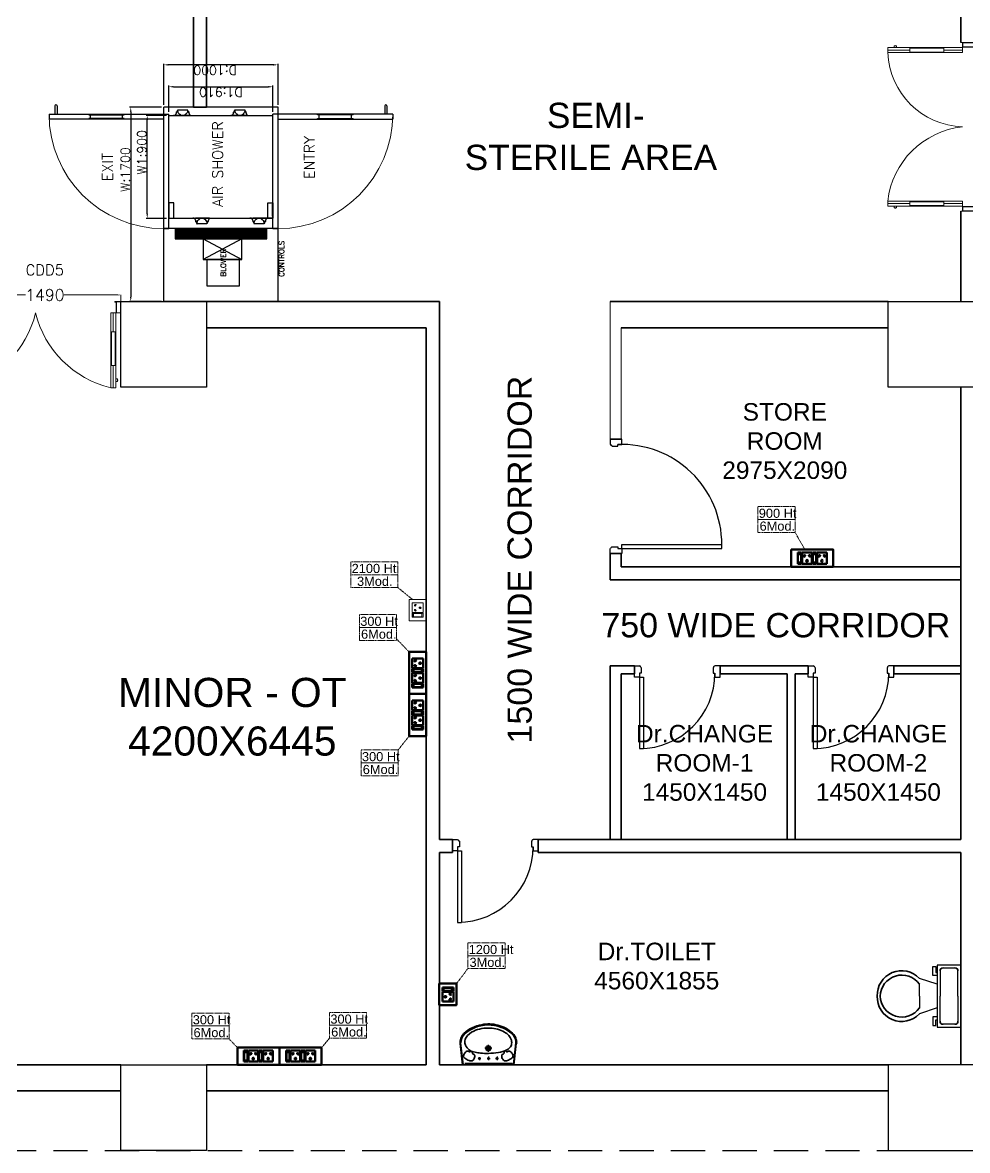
# Model space of a CAD drawing. Extents: x 3505867 to 3988380, y -625948 to -590408.
# Drawn here: x 3617498 to 3625760, y -613703 to -603838 of the extents above; entities that cross this region are included whole.
import ezdxf
from ezdxf.enums import TextEntityAlignment as Align

# ---------------------------------------------------------------- set-up
doc = ezdxf.new("R2010")
doc.units = 0
doc.header["$LTSCALE"] = 6
doc.header["$MEASUREMENT"] = 0
for name, pattern in [('1', [0]), ('DASHED2', [0.375, 0.25, -0.125]), ('HIDDEN', [0.375, 0.25, -0.125])]:
    doc.linetypes.add(name, pattern=pattern)
doc.layers.get('0').update_dxf_attribs({"linetype": 'CONTINUOUS'})
doc.layers.get('Defpoints').update_dxf_attribs({"linetype": 'CONTINUOUS'})
for name, color, linetype, lineweight in [('1200 Door', 144, 'CONTINUOUS', 5), ('Double Leaf Door', 4, 'CONTINUOUS', 18), ('ELE-1 NO 6-16A RAW POWER SOCKET', 1, 'CONTINUOUS', 0), ('ELE. 2N0S OF 6-16 UPS SOCKETS', 191, 'CONTINUOUS', 15), ('WALL', 10, 'CONTINUOUS', 35)]:
    doc.layers.add(name, color=color, linetype=linetype, lineweight=lineweight)
for name, color, linetype in [('AIR SHOWER', 7, 'CONTINUOUS'), ('Chajja', 7, 'CONTINUOUS'), ('COL', 5, 'CONTINUOUS'), ('DIM', 7, 'CONTINUOUS'), ('DOOR', 44, 'CONTINUOUS'), ('TEXT', 5, 'CONTINUOUS')]:
    doc.layers.add(name, color=color, linetype=linetype)
doc.layers.add('CFT_LOOPING', color=7, linetype='1', lineweight=0, true_color=0xd6d600)
doc.layers.add('ELE-6A AC SOCKET', color=7, linetype='CONTINUOUS', true_color=0x00ceb6)
doc.styles.add('ARIAL', font='')
doc.styles.add('ROMANS', font='romans.shx')
doc.styles.get("Standard").update_dxf_attribs({"font": 'SIMPLEX'})
doc.styles.get('ARIAL').set_extended_font_data('Arial')
doc.dimstyles.new('AEPL1', dxfattribs={"dimtxt": 100, "dimasz": 25, "dimexe": 1.25, "dimexo": 50, "dimtad": 0, "dimdec": 0, "dimtxsty": 'ROMANS', "dimcen": 2.5, "dimclrd": 250, "dimclre": 250, "dimadec": 0, "dimazin": 0, "dimtfac": 1, "dimtdec": 0, "dimtmove": 0, "dimatfit": 3, "dimfxl": 1, "dimlwd": 0, "dimlwe": 0, "dimarcsym": 0})
doc.dimstyles.new('BIGDFD', dxfattribs={"dimtxt": 8, "dimasz": 4, "dimexe": 1, "dimexo": 2, "dimtad": 1, "dimlfac": 10, "dimtxsty": 'Standard', "dimcen": 2.5, "dimclrd": 5, "dimclre": 3, "dimclrt": 1, "dimadec": 0, "dimazin": 0, "dimtfac": 1, "dimtmove": 0, "dimatfit": 3, "dimfxl": 1, "dimarcsym": 0})
doc.dimstyles.new('BIGDFD$0', dxfattribs={"dimtxt": 8, "dimasz": 4, "dimexe": 1, "dimexo": 2, "dimtad": 1, "dimlfac": 10, "dimtxsty": 'Standard', "dimcen": 2.5, "dimclrd": 5, "dimclre": 3, "dimclrt": 1, "dimadec": 0, "dimazin": 0, "dimtfac": 1, "dimtmove": 0, "dimatfit": 3, "dimfxl": 1, "dimarcsym": 0})

# ---------------------------------------------------------------- blocks, each defined once
blk = doc.blocks.new('750')
at = {"layer": 'DOOR'}
for p, q in [((-50, 705), (-47.5, 705)), ((-35, 690), (-35, 692.5)), ((-50, 45), (-47.5, 45)), ((-35, 60), (-35, 57.5)), ((50, 45), (50, 80)), ((50, 80), (675, 80)), ((50, 45), (675, 45)), ((675, 45), (675, 80))]:
    blk.add_line(p, q, dxfattribs=at)
for points in [[(15, 690), (15, 705), (50, 705), (50, 750), (-50, 750), (-50, 705)], [(-35, 690), (15, 690)], [(15, 60), (15, 45), (50, 45), (50, 0), (-50, 0), (-50, 45)], [(-35, 60), (15, 60)]]:
    blk.add_lwpolyline(points, dxfattribs=at)
for centre, start, end in [((-35, 705), 180, 270), ((-35, 45), 90, 180)]:
    blk.add_arc(centre, 12.5, start, end, dxfattribs=at)
at = {"layer": 'DOOR', "color": 145}
blk.add_arc((15, 45), 660, 0, 90, dxfattribs=at)
blk = doc.blocks.new('*D129')
at = {"layer": 'Defpoints', "color": 0, "linetype": 'ByBlock'}
for p in [(-23015, 7717.3), (-24505, 7545.2), (-23015, 7545.2)]:
    blk.add_point(p, dxfattribs=at)
at = {"layer": 'DIM', "color": 250, "linetype": 'ByBlock', "lineweight": 0}
for p, q in [((-24505, 7595.2), (-24505, 7718.6)), ((-24480, 7717.3), (-23848.4, 7717.3)), ((-23040, 7717.3), (-23509, 7717.3)), ((-23015, 7595.2), (-23015, 7718.6))]:
    blk.add_line(p, q, dxfattribs=at)
at = {"layer": 'DIM', "color": 250, "linetype": 'ByBlock'}
for points in [[(-24480, 7721.5), (-24480, 7713.2), (-24505, 7717.3)], [(-23040, 7713.2), (-23040, 7721.5), (-23015, 7717.3)]]:
    blk.add_solid(points, dxfattribs=at)
at = {"layer": 'DIM', "color": 0, "linetype": 'ByBlock', "insert": (-23678.7, 7717.3), "char_height": 100, "attachment_point": 5, "style": 'ROMANS'}
blk.add_mtext('1490', dxfattribs=at)
blk = doc.blocks.new('1500x2100x100 DD')
at = {"layer": 'Double Leaf Door'}
for points in [[(49.2, 263.9), (54.1, 263.9), (54.1, 560.4), (49.2, 560.4)], [(92.8, 560.4), (87.8, 560.4), (87.8, 263.9), (92.8, 263.9)], [(1407.2, 560.4), (1412.2, 560.4), (1412.2, 263.9), (1407.2, 263.9)], [(1450.8, 263.9), (1445.9, 263.9), (1445.9, 560.4), (1450.8, 560.4)]]:
    blk.add_hatch(color=6, dxfattribs=at).paths.add_polyline_path(points)
at = {"layer": 'Double Leaf Door', "color": 8}
for p, q in [((34.8, 696.7), (34.8, 678.8)), ((49.2, 698.7), (36.7, 698.7)), ((49.2, 100), (49.2, 754.2)), ((49.2, 754.2), (92.8, 754.2)), ((49.2, 698.7), (49.2, 676.8)), ((71, 560.4), (71, 754.2)), ((92.8, 754.2), (92.8, 100)), ((1450.8, 754.2), (1407.2, 754.2)), ((1407.2, 754.2), (1407.2, 100)), ((1429, 560.4), (1429, 754.2)), ((1450.8, 100), (1450.8, 754.2)), ((1450.8, 698.7), (1463.3, 698.7)), ((1450.8, 698.7), (1450.8, 676.8)), ((1465.2, 696.7), (1465.2, 678.8)), ((36.7, 676.8), (49.2, 676.8)), ((1463.3, 676.8), (1450.8, 676.8)), ((71, 100), (71, 263.9)), ((1429, 100), (1429, 263.9)), ((5, 100), (5, 0)), ((45.2, 100), (5, 100)), ((45.2, 5), (45.2, 100)), ((92.8, 100), (49.2, 100)), ((1407.2, 100), (1450.8, 100)), ((1454.8, 5), (1454.8, 100)), ((1454.8, 100), (1495, 100)), ((1495, 100), (1495, 0)), ((5, 0), (45.2, 0)), ((7, 98), (7, 2)), ((43.2, 98), (7, 98)), ((7, 2), (45.2, 2)), ((43.2, 3), (43.2, 98)), ((55.1, 3), (43.2, 3)), ((57.1, 5), (45.2, 5)), ((45.2, 2), (55.1, 2)), ((45.2, 0), (57.1, 0)), ((55.1, 2), (55.1, 3)), ((57.1, 0), (57.1, 5)), ((1442.9, 0), (1442.9, 5)), ((1442.9, 5), (1454.8, 5)), ((1454.8, 0), (1442.9, 0)), ((1444.9, 2), (1444.9, 3)), ((1444.9, 3), (1456.8, 3)), ((1454.8, 2), (1444.9, 2)), ((1493, 2), (1454.8, 2)), ((1495, 0), (1454.8, 0)), ((1456.8, 3), (1456.8, 98)), ((1456.8, 98), (1493, 98)), ((1493, 98), (1493, 2))]:
    blk.add_line(p, q, dxfattribs=at)
at = {"layer": 'Double Leaf Door', "color": 6}
for p, q in [((92.8, 560.4), (49.2, 560.4)), ((49.2, 560.4), (49.2, 263.9)), ((54.1, 263.9), (54.1, 560.4)), ((87.8, 263.9), (87.8, 560.4)), ((92.8, 263.9), (92.8, 560.4)), ((1407.2, 263.9), (1407.2, 560.4)), ((1407.2, 560.4), (1450.8, 560.4)), ((1412.2, 263.9), (1412.2, 560.4)), ((1445.9, 263.9), (1445.9, 560.4)), ((1450.8, 560.4), (1450.8, 263.9)), ((49.2, 263.9), (92.8, 263.9)), ((1450.8, 263.9), (1407.2, 263.9))]:
    blk.add_line(p, q, dxfattribs=at)
at = {"layer": 'Double Leaf Door', "color": 6, "ltscale": 100}
for p, q in [((87.8, 560.4), (87.8, 263.9)), ((1412.2, 560.4), (1412.2, 263.9))]:
    blk.add_line(p, q, dxfattribs=at)
at = {"layer": 'Double Leaf Door', "color": 6}
for points in [[(49.2, 560.4), (49.2, 263.9), (54.1, 263.9), (54.1, 560.4), (49.2, 560.4)], [(92.8, 560.4), (92.8, 263.9), (87.8, 263.9), (87.8, 560.4), (92.8, 560.4)], [(1407.2, 560.4), (1407.2, 263.9), (1412.2, 263.9), (1412.2, 560.4), (1407.2, 560.4)], [(1450.8, 560.4), (1450.8, 263.9), (1445.9, 263.9), (1445.9, 560.4), (1450.8, 560.4)]]:
    blk.add_lwpolyline(points, dxfattribs=at)
at = {"layer": 'Double Leaf Door', "ltscale": 5000}
for points in [[(49.2, 560.4), (49.2, 263.9), (54.1, 263.9), (54.1, 560.4), (49.2, 560.4)], [(1450.8, 560.4), (1450.8, 263.9), (1445.9, 263.9), (1445.9, 560.4), (1450.8, 560.4)]]:
    blk.add_lwpolyline(points, dxfattribs=at)
at = {"layer": 'Double Leaf Door', "color": 8}
for centre, radius, start, end in [((34.8, 687.7), 3.72, 90, 270), ((36.7, 696.7), 1.98, 90, 180), ((-111.3, -108), 886, 13.57447, 76.68363), ((1611.3, -108), 886, 103.31637, 166.42553), ((1463.3, 696.7), 1.98, 0, 90), ((1465.2, 687.7), 3.72, 270, 90), ((36.7, 678.8), 1.98, 180, 270), ((1463.3, 678.8), 1.98, 270, 0)]:
    blk.add_arc(centre, radius, start, end, dxfattribs=at)
blk = doc.blocks.new('1800x80')
at = {"layer": 'Double Leaf Door'}
for points in [[(101770.4, -25417.9), (101775.3, -25417.9), (101775.3, -25121.4), (101770.4, -25121.4)], [(101814, -25121.4), (101809.1, -25121.4), (101809.1, -25417.9), (101814, -25417.9)], [(103113.4, -25121.4), (103118.4, -25121.4), (103118.4, -25417.9), (103113.4, -25417.9)], [(103157.1, -25417.9), (103152.1, -25417.9), (103152.1, -25121.4), (103157.1, -25121.4)]]:
    blk.add_hatch(color=6, dxfattribs=at).paths.add_polyline_path(points)
at = {"layer": 'Double Leaf Door', "color": 8}
for p, q in [((101770.4, -25581.8), (101770.4, -24927.6)), ((101770.4, -24927.6), (101814, -24927.6)), ((101792.2, -25121.4), (101792.2, -24927.6)), ((101814, -24927.6), (101814, -25581.8)), ((103157.1, -24927.6), (103113.4, -24927.6)), ((103113.4, -24927.6), (103113.4, -25581.8)), ((103135.3, -25121.4), (103135.3, -24927.6)), ((103157.1, -25581.8), (103157.1, -24927.6)), ((101756, -24985.1), (101756, -25003.1)), ((101770.4, -24983.1), (101758, -24983.1)), ((101758, -25005), (101770.4, -25005)), ((101770.4, -24983.1), (101770.4, -25005)), ((103157.1, -24983.1), (103169.5, -24983.1)), ((103157.1, -24983.1), (103157.1, -25005)), ((103169.5, -25005), (103157.1, -25005)), ((103171.5, -24985.1), (103171.5, -25003.1)), ((101792.2, -25581.8), (101792.2, -25417.9)), ((103135.3, -25581.8), (103135.3, -25417.9)), ((101726.2, -25581.8), (101726.2, -25681.8)), ((101766.4, -25581.8), (101726.2, -25581.8)), ((101728.2, -25583.8), (101728.2, -25679.8)), ((101764.4, -25583.8), (101728.2, -25583.8)), ((101764.4, -25678.9), (101764.4, -25583.8)), ((101766.4, -25676.9), (101766.4, -25581.8)), ((101814, -25581.8), (101770.4, -25581.8)), ((103113.4, -25581.8), (103157.1, -25581.8)), ((103161.1, -25676.9), (103161.1, -25581.8)), ((103161.1, -25581.8), (103201.2, -25581.8)), ((103163, -25678.9), (103163, -25583.8)), ((103163, -25583.8), (103199.3, -25583.8)), ((103199.3, -25583.8), (103199.3, -25679.8)), ((103201.2, -25581.8), (103201.2, -25681.8)), ((101726.2, -25681.8), (101766.4, -25681.8)), ((101728.2, -25679.8), (101766.4, -25679.8)), ((101776.3, -25678.9), (101764.4, -25678.9)), ((101778.3, -25676.9), (101766.4, -25676.9)), ((101766.4, -25679.8), (101776.3, -25679.8)), ((101766.4, -25681.8), (101778.3, -25681.8)), ((101776.3, -25679.8), (101776.3, -25678.9)), ((101778.3, -25681.8), (101778.3, -25676.9)), ((103149.1, -25681.8), (103149.1, -25676.9)), ((103149.1, -25676.9), (103161.1, -25676.9)), ((103161.1, -25681.8), (103149.1, -25681.8)), ((103151.1, -25679.8), (103151.1, -25678.9)), ((103151.1, -25678.9), (103163, -25678.9)), ((103161.1, -25679.8), (103151.1, -25679.8)), ((103199.3, -25679.8), (103161.1, -25679.8)), ((103201.2, -25681.8), (103161.1, -25681.8))]:
    blk.add_line(p, q, dxfattribs=at)
at = {"layer": 'Double Leaf Door', "color": 6}
for p, q in [((101814, -25121.4), (101770.4, -25121.4)), ((101770.4, -25121.4), (101770.4, -25417.9)), ((101775.3, -25417.9), (101775.3, -25121.4)), ((101809.1, -25417.9), (101809.1, -25121.4)), ((101814, -25417.9), (101814, -25121.4)), ((103113.4, -25417.9), (103113.4, -25121.4)), ((103113.4, -25121.4), (103157.1, -25121.4)), ((103118.4, -25417.9), (103118.4, -25121.4)), ((103152.1, -25417.9), (103152.1, -25121.4)), ((103157.1, -25121.4), (103157.1, -25417.9)), ((101770.4, -25417.9), (101814, -25417.9)), ((103157.1, -25417.9), (103113.4, -25417.9))]:
    blk.add_line(p, q, dxfattribs=at)
at = {"layer": 'Double Leaf Door', "color": 6, "ltscale": 100}
for p, q in [((101809.1, -25121.4), (101809.1, -25417.9)), ((103118.4, -25121.4), (103118.4, -25417.9))]:
    blk.add_line(p, q, dxfattribs=at)
at = {"layer": 'Double Leaf Door', "color": 6}
for points in [[(101770.4, -25121.4), (101770.4, -25417.9), (101775.3, -25417.9), (101775.3, -25121.4), (101770.4, -25121.4)], [(101814, -25121.4), (101814, -25417.9), (101809.1, -25417.9), (101809.1, -25121.4), (101814, -25121.4)], [(103113.4, -25121.4), (103113.4, -25417.9), (103118.4, -25417.9), (103118.4, -25121.4), (103113.4, -25121.4)], [(103157.1, -25121.4), (103157.1, -25417.9), (103152.1, -25417.9), (103152.1, -25121.4), (103157.1, -25121.4)]]:
    blk.add_lwpolyline(points, dxfattribs=at)
at = {"layer": 'Double Leaf Door', "ltscale": 5000}
for points in [[(101770.4, -25121.4), (101770.4, -25417.9), (101775.3, -25417.9), (101775.3, -25121.4), (101770.4, -25121.4)], [(103157.1, -25121.4), (103157.1, -25417.9), (103152.1, -25417.9), (103152.1, -25121.4), (103157.1, -25121.4)]]:
    blk.add_lwpolyline(points, dxfattribs=at)
at = {"layer": 'Double Leaf Door', "color": 8}
for centre, radius, start, end in [((101731.8, -25658.9), 736, 6.01421, 83.58626), ((103143.1, -25606.8), 679.9, 92.50464, 177.89489), ((101756, -24994.1), 3.72, 90, 270), ((101758, -24985.1), 1.98, 90, 180), ((101758, -25003.1), 1.98, 180, 270), ((103169.5, -24985.1), 1.98, 0, 90), ((103169.5, -25003.1), 1.98, 270, 0), ((103171.5, -24994.1), 3.72, 270, 90)]:
    blk.add_arc(centre, radius, start, end, dxfattribs=at)
blk = doc.blocks.new('*D26')
at = {"color": 3, "lineweight": -2, "transparency": 16777216}
for p, q in [((72.76, 197.74), (72.76, 215.65)), ((162.76, 197.74), (162.76, 215.65))]:
    blk.add_line(p, q, dxfattribs=at)
at = {"color": 5, "lineweight": -2, "transparency": 16777216}
blk.add_line((76.76, 214.65), (158.76, 214.65), dxfattribs=at)
at = {"color": 5, "transparency": 16777216}
for points in [[(76.76, 215.31), (76.76, 213.98), (72.76, 214.65)], [(158.76, 213.98), (158.76, 215.31), (162.76, 214.65)]]:
    blk.add_solid(points, dxfattribs=at)
at = {"layer": 'Defpoints', "color": 0, "transparency": 16777216}
for p in [(162.76, 214.65), (72.76, 195.74), (162.76, 195.74)]:
    blk.add_point(p, dxfattribs=at)
at = {"color": 1, "transparency": 16777216, "insert": (130.44, 219.36), "char_height": 8, "attachment_point": 5}
blk.add_mtext('W1:900', dxfattribs=at)
blk = doc.blocks.new('*D27')
at = {"color": 3, "lineweight": -2, "transparency": 16777216}
for p, q in [((0, 202.24), (0, 230.07)), ((170, 202.24), (170, 230.07))]:
    blk.add_line(p, q, dxfattribs=at)
at = {"color": 5, "lineweight": -2, "transparency": 16777216}
blk.add_line((166, 229.07), (4, 229.07), dxfattribs=at)
at = {"color": 5, "transparency": 16777216}
for points in [[(4, 229.74), (4, 228.4), (0, 229.07)], [(166, 228.4), (166, 229.74), (170, 229.07)]]:
    blk.add_solid(points, dxfattribs=at)
at = {"layer": 'Defpoints', "color": 0, "transparency": 16777216}
for p in [(0, 229.07), (0, 200.24), (170, 200.24)]:
    blk.add_point(p, dxfattribs=at)
at = {"color": 1, "transparency": 16777216, "insert": (115.34, 233.78), "char_height": 8, "attachment_point": 5}
blk.add_mtext('W:1700', dxfattribs=at)
blk = doc.blocks.new('nolllw new')
for p, q in [((-138.6, 13.9), (-138.1, 15.3)), ((-124.2, 15.9), (-137.1, 15.9)), ((-123.3, 15.4), (-107, -15.4)), ((-112.6, 13.9), (-2.6, 13.9)), ((8.1, 15.4), (-8.1, -15.4)), ((9, 15.9), (22, 15.9)), ((23.4, 13.9), (22.7, 15.9)), ((23.4, 13.9), (22.9, 15.3)), ((-100.3, -15.9), (-106.1, -15.9)), ((-14.9, -15.9), (-9, -15.9))]:
    blk.add_line(p, q)
at = {"color": 19}
for p, q in [((-124.2, 15.9), (-57.6, 15.9)), ((9, 15.9), (-57.6, 15.9)), ((-100.1, -34.1), (-15, -34.1))]:
    blk.add_line(p, q, dxfattribs=at)
at = {"color": 1}
for p, q in [((-74.6, 14.6), (-74.6, 10.7)), ((-40.6, 14.6), (-40.6, 10.7)), ((-100, -26.8), (-100, -34.1)), ((-15.1, -26.8), (-15.1, -34.1))]:
    blk.add_line(p, q, dxfattribs=at)
at = {"color": 3}
for p, q in [((-112.9, -4.5), (-112.9, -13.1)), ((-109.6, -16.1), (-109.9, -16.1)), ((-108.7, -16.7), (-100.8, -33.8)), ((-100.3, -34.1), (-100.1, -34.1)), ((-14.8, -34.1), (-15, -34.1)), ((-6.5, -16.7), (-14.4, -33.8)), ((-5.6, -16.1), (-5.3, -16.1)), ((-2.3, -4.5), (-2.3, -13.1))]:
    blk.add_line(p, q, dxfattribs=at)
for centre, radius, start, end in [((-137.1, 14.9), 1, 90, 159.38096), ((-124.2, 14.9), 1, 27.85965, 90), ((9, 14.9), 1, 90, 152.14035), ((22, 14.9), 1, 20.61904, 90), ((-106.1, -14.9), 1, 207.85965, 270), ((-100.3, -14.9), 1, 270, 343.32611), ((-60.8, -26.8), 40.2, 161.52124, 163.32611), ((-54.4, -26.8), 40.2, 16.67389, 18.47876), ((-14.9, -14.9), 1, 196.67389, 270), ((-9, -14.9), 1, 270, 332.14035)]:
    blk.add_arc(centre, radius, start, end)
at = {"color": 1}
for centre, radius, start, end in [((-60.8, -26.8), 39.2, 111.58911, 180), ((-75.6, 10.7), 1, 291.58911, 0), ((-74.2, 14.5), 0.396, 106.69839, 167.52754), ((-41, 14.5), 0.396, 12.47246, 73.30161), ((-39.6, 10.7), 1, 180, 248.41089), ((-54.4, -26.8), 39.2, 0, 68.41089)]:
    blk.add_arc(centre, radius, start, end, dxfattribs=at)
at = {"color": 3}
for centre, radius, start, end in [((-109.9, -13.1), 3, 180, 270), ((-109.6, -17.1), 1, 24.7129, 90), ((-100.3, -33.6), 0.5, 204.7129, 270), ((-14.8, -33.6), 0.5, 270, 335.2871), ((-5.6, -17.1), 1, 90, 155.2871), ((-5.3, -13.1), 3, 270, 0)]:
    blk.add_arc(centre, radius, start, end, dxfattribs=at)
blk = doc.blocks.new('*D29')
at = {"layer": 'AIR SHOWER', "color": 3, "lineweight": -2, "transparency": 16777216}
for p, q in [((172, 200.24), (208.02, 200.24)), ((172, 100.24), (208.02, 100.24))]:
    blk.add_line(p, q, dxfattribs=at)
at = {"layer": 'AIR SHOWER', "color": 5, "lineweight": -2, "transparency": 16777216}
blk.add_line((207.02, 104.24), (207.02, 196.24), dxfattribs=at)
at = {"layer": 'AIR SHOWER', "color": 5, "transparency": 16777216}
for points in [[(207.68, 196.24), (206.35, 196.24), (207.02, 200.24)], [(206.35, 104.24), (207.68, 104.24), (207.02, 100.24)]]:
    blk.add_solid(points, dxfattribs=at)
at = {"layer": 'Defpoints', "color": 0, "transparency": 16777216}
for p in [(170, 200.24), (207.02, 200.24), (170, 100.24)]:
    blk.add_point(p, dxfattribs=at)
at = {"layer": 'AIR SHOWER', "color": 1, "transparency": 16777216, "insert": (202.31, 155.27), "char_height": 8, "attachment_point": 5, "rotation": 90}
blk.add_mtext('D:1000', dxfattribs=at)
blk = doc.blocks.new('*D30')
at = {"layer": 'AIR SHOWER', "color": 3, "lineweight": -2, "transparency": 16777216}
for p, q in [((166, 195.74), (188.83, 195.74)), ((166, 104.74), (188.83, 104.74))]:
    blk.add_line(p, q, dxfattribs=at)
at = {"layer": 'AIR SHOWER', "color": 5, "lineweight": -2, "transparency": 16777216}
blk.add_line((187.83, 191.74), (187.83, 108.74), dxfattribs=at)
at = {"layer": 'AIR SHOWER', "color": 5, "transparency": 16777216}
for points in [[(188.5, 191.74), (187.17, 191.74), (187.83, 195.74)], [(187.17, 108.74), (188.5, 108.74), (187.83, 104.74)]]:
    blk.add_solid(points, dxfattribs=at)
at = {"layer": 'Defpoints', "color": 0, "transparency": 16777216}
for p in [(164, 195.74), (164, 104.74), (187.83, 104.74)]:
    blk.add_point(p, dxfattribs=at)
at = {"layer": 'AIR SHOWER', "color": 1, "transparency": 16777216, "insert": (183.12, 150.24), "char_height": 8, "attachment_point": 5, "rotation": 90}
blk.add_mtext('D1:910', dxfattribs=at)
blk = doc.blocks.new('A$C19B8274B')
at = {"layer": 'DOOR'}
for p, q in [((-45, 925), (-80, 925)), ((-80, 50), (-80, 925)), ((-45, 50), (-45, 925)), ((-45, 50), (-80, 50)), ((-955, -50), (-955, -47.5)), ((-940, -35), (-942.5, -35)), ((-60, -35), (-57.5, -35)), ((-45, -50), (-45, -47.5))]:
    blk.add_line(p, q, dxfattribs=at)
for points in [[(-940, 15), (-955, 15), (-955, 50), (-1000, 50), (-1000, -50), (-955, -50)], [(-940, -35), (-940, 15)], [(-60, 15), (-45, 15), (-45, 50), (0, 50), (0, -50), (-45, -50)], [(-60, -35), (-60, 15)]]:
    blk.add_lwpolyline(points, dxfattribs=at)
at = {"layer": 'DOOR', "color": 145}
blk.add_arc((-80, 50), 875, 90, 182.29244, dxfattribs=at)
at = {"layer": 'DOOR'}
for centre, start, end in [((-955, -35), 270, 0), ((-45, -35), 180, 270)]:
    blk.add_arc(centre, 12.5, start, end, dxfattribs=at)
blk = doc.blocks.new('rhej')
at = {"color": 8, "lineweight": 25}
for p, q in [((271.6, 188.9), (271.6, 266.4)), ((271.6, 266.4), (297.5, 266.4)), ((297.5, 266.4), (297.5, 214.7)), ((297.5, 214.7), (310.4, 214.7)), ((310.4, 279.4), (310.4, -263.7)), ((517.3, 279.4), (310.4, 279.4)), ((336.3, 227.7), (336.3, 7.8)), ((465.6, 253.5), (362.2, 253.5)), ((491.5, 7.8), (491.5, 227.7)), ((517.3, 7.8), (517.3, 279.4)), ((310.4, 111.3), (155.3, 163)), ((155.3, 7.8), (155.3, 111.3)), ((310.4, 188.9), (271.6, 188.9)), ((155.3, 7.8), (155.3, -95.6)), ((336.3, -212), (336.3, 7.8)), ((491.5, 7.8), (491.5, -212)), ((517.3, -263.7), (517.3, 7.8)), ((310.4, -95.6), (155.3, -147.3)), ((271.6, -173.2), (271.6, -250.8)), ((310.4, -173.2), (271.6, -173.2)), ((271.6, -250.8), (297.5, -250.8)), ((297.5, -250.8), (297.5, -199.1)), ((297.5, -199.1), (310.4, -199.1)), ((310.4, -263.7), (517.3, -263.7)), ((465.6, -237.9), (362.2, -237.9))]:
    blk.add_line(p, q, dxfattribs=at)
at = {"color": 8, "extrusion": (0, 0, -1)}
for centre, major_axis, start_param, end_param in [((0, 15.7), (151.4, -151.4), 2.319632, 4.738539), ((0.9, 2.3), (-133.6, -133.6), 0.814663, 3.31238), ((358.9, 230.9), (-16.2, -16.2), 0.643501, 2.498091), ((468.8, 230.9), (16.2, -16.2), 3.785094, 5.639684), ((0, 0), (-151.4, -151.4), 4.686239, 7.105146), ((0.9, 13.4), (-133.6, -133.6), 4.541602, 7.039318), ((358.9, -215.2), (-16.2, -16.2), -0.927295, 0.927295), ((468.8, -215.2), (16.2, -16.2), 5.35589, 7.21048)]:
    blk.add_ellipse(centre, major_axis=major_axis, ratio=1, start_param=start_param, end_param=end_param, dxfattribs=at)
blk = doc.blocks.new('u46')
at = {"color": 8, "lineweight": 25}
for p, q in [((-10.2, 228.4), (174.5, 249.1)), ((-10.2, 220.4), (181.2, 241.9)), ((-0.6, -208.9), (0.6, 208.9)), ((56.5, 80.8), (29.2, 80.8)), ((61.7, 1.6), (29.2, 1.6)), ((44.2, 92.9), (44.2, 66.7)), ((44.2, 13.7), (44.2, -12.6)), ((163.2, 3), (101.8, 3)), ((133.1, -27.2), (133.1, 33.1)), ((61.7, -73.2), (29.2, -73.2)), ((44.2, -61.1), (44.2, -87.4)), ((-10.2, -216.1), (181.2, -237.6)), ((-10.2, -224.1), (174.5, -244.8))]:
    blk.add_line(p, q, dxfattribs=at)
at = {"color": 8, "extrusion": (0, 0, -1)}
for centre, major_axis, start_param, end_param in [((144.8, 128.2), (1.1, 126.1), -1.238036, -0.892193), ((65.8, 198.9), (0, 20.7), -1.101507, 0.481509), ((57.5, 163.3), (-0.3, 56.9), 0.324902, 0.965135), ((208, 103.4), (0, 109.8), -1.431017, -0.436146), ((189.6, 137.7), (0, 70.9), -0.405199, 0.56573), ((187.7, 150.5), (0, 99.5), -0.132539, 0.848731), ((185.8, 147.6), (0.1, 94.4), -0.049658, 0.838116), ((153.9, 79), (-0.2, 139.7), 0.557563, 1.193786), ((57.3, 20.1), (0, 275.4), 0.806541, 1.180915), ((49.5, 13.5), (-0.1, 293.9), 0.809856, 1.41441), ((56, 154.5), (0, 34), 4.33982, 5.202657), ((64.6, 170.4), (0.3, 49.2), 3.359735, 4.09512), ((62.5, 153), (0, 31.9), 2.620328, 3.422401), ((104.1, 117.8), (-0.2, 26.8), -1.278641, -0.487266), ((96.3, 135.9), (0, 7.39), -0.727724, 1.373337), ((387.1, 47.9), (-0.3, 296.4), -1.495794, -1.328336), ((110.3, 167.2), (-6.08, 6.08), 4.867594, 6.265028), ((110.5, 165), (5.47, 5.47), 2.097053, 3.541809), ((90.3, 184.5), (0, 17.9), 0.880684, 2.260744), ((13.1, 6.8), (0, 297.5), 1.141495, 1.637774), ((35, 2.5), (0, 302.7), 1.155365, 1.952189), ((44.2, 80.8), (0.02, 6.43), 3.139035, 9.42222), ((44.2, 1.6), (0.08, 6.43), 3.12883, 9.412015), ((820.2, -1), (0.1, 732.1), -1.56667, -1.474079), ((888.1, 36.7), (0.8, 800.7), 4.558159, 4.668067), ((133.1, 3), (0, 21.6), 3.141254, 9.424439), ((133.1, 3), (-0.1, 15.5), 3.145308, 9.428493), ((133.1, 3), (0, 10.9), 3.142047372431534, 9.42523267961112), ((72.5, -1.7), (-0.1, 274.2), 1.346594, 1.865175), ((44.2, -73.2), (0.02, 6.43), 3.139035, 9.42222), ((263.1, -73.7), (0.1, 166.8), 4.181112, 4.641559), ((56.1, -13.3), (0.2, 287), 1.808981, 2.322804), ((62.5, -10.9), (0, 247.5), 1.579809, 2.112792), ((56, -148.1), (0, 34), 4.222121, 5.084958), ((64.6, -163.9), (0.1, 49.2), -0.960797, -0.225412), ((144.8, -121.8), (-0.3, 126.1), 4.027191, 4.373034), ((62.5, -146.6), (-0.1, 31.9), -0.276767, 0.525307), ((57.5, -156.9), (0.3, 56.9), 2.176458, 2.816691), ((104.1, -111.4), (0.2, 26.8), 3.628858, 4.420234), ((96.6, -128.2), (-0.03, 8.55), 1.455188, 3.796569), ((110.3, -160.8), (-6.08, 6.08), 4.730546, 6.12798), ((111.3, -159.3), (6.17, 6.17), 4.354779, 6.027124), ((90.3, -178.1), (0, 17.9), 0.880848, 2.260908), ((192.6, -126.1), (0, 80.1), 3.554495, 4.299548), ((163.1, -79.8), (0.2, 126), 2.054055, 2.802751), ((171.7, -117.2), (-0.1, 123.1), 2.127435, 2.640092), ((124.5, -51.6), (-0.2, 200.3), 1.868215, 2.281789), ((65.8, -192.5), (0, 20.7), 2.661884, 4.2449), ((181.2, -107), (0, 94.7), 2.890537, 3.362984), ((184.7, -162.2), (-0.1, 83.2), 2.850118, 3.264751), ((188.2, -159.7), (0, 78.1), 2.562376, 3.231693), ((187.2, -138.1), (-0.1, 106), 2.310552, 2.942572)]:
    blk.add_ellipse(centre, major_axis=major_axis, ratio=1, start_param=start_param, end_param=end_param, dxfattribs=at)
blk = doc.blocks.new('6-16A RAW POWER SOCKET 3M')
at = {"layer": 'ELE-1 NO 6-16A RAW POWER SOCKET', "lineweight": 50}
for p, q in [((0, 57.9), (72.3, 57.9)), ((0, 57.9), (72.3, 57.9)), ((0, 32.7), (0, 57.9)), ((0, 57.9), (0, 32.7)), ((72.3, 32.7), (0, 32.7)), ((0, 28.5), (0, -34.8)), ((72.3, 28.5), (0, 28.5)), ((7.9, 55.8), (64.4, 55.8)), ((7.9, 34.8), (7.9, 55.8)), ((64.4, 34.8), (7.9, 34.8)), ((61.9, 55.8), (61.9, 34.8)), ((64.4, 55.8), (64.4, 34.8)), ((72.3, 57.9), (72.3, 32.7)), ((72.3, -34.8), (72.3, 28.5)), ((0, -34.8), (72.3, -34.8))]:
    blk.add_line(p, q, dxfattribs=at)
blk.add_lwpolyline([(92, 82.1), (92, -57.5), (-19.7, -57.5), (-19.7, 82.1)], close=True, dxfattribs=at)
for centre, radius, start, end in [((18.3, -3.1), 4.93, 37.15837, 322.84163), ((23.3, -3.1), 3.14, 251.40312, 108.59688), ((50.3, 14.9), 4.24, 357.48997, 264.73109), ((53.2, 11.6), 3.43, 194.90486, 67.31619), ((50.3, -21.2), 4.24, 95.26891, 2.51003), ((53.2, -17.8), 3.43, 292.68381, 165.09514)]:
    blk.add_arc(centre, radius, start, end, dxfattribs=at)
blk = doc.blocks.new('6MODULE-UPS')
at = {"layer": 'ELE. 2N0S OF 6-16 UPS SOCKETS', "color": 223, "lineweight": 50}
for p, q in [((-5.7, 91.9), (-5.7, 19.7)), ((-5.7, 91.9), (-5.7, 19.7)), ((19.4, 91.9), (-5.7, 91.9)), ((-5.7, 91.9), (19.4, 91.9)), ((-3.6, 84), (-3.6, 27.6)), ((17.3, 84), (-3.6, 84)), ((17.3, 27.6), (17.3, 84)), ((19.4, 19.7), (19.4, 91.9)), ((23.6, 91.9), (86.9, 91.9)), ((23.6, 19.7), (23.6, 91.9)), ((86.9, 91.9), (86.9, 19.7)), ((91.1, 91.9), (91.1, 19.7)), ((91.1, 91.9), (91.1, 19.7)), ((116.2, 91.9), (91.1, 91.9)), ((91.1, 91.9), (116.2, 91.9)), ((93.2, 84), (93.2, 27.6)), ((114.1, 84), (93.2, 84)), ((114.1, 27.6), (114.1, 84)), ((116.2, 19.7), (116.2, 91.9)), ((120.4, 19.7), (120.4, 91.9)), ((120.4, 91.9), (183.6, 91.9)), ((183.6, 91.9), (183.6, 19.7)), ((-5.7, 19.7), (19.4, 19.7)), ((-3.6, 30.1), (17.3, 30.1)), ((-3.6, 27.6), (17.3, 27.6)), ((86.9, 19.7), (23.6, 19.7)), ((91.1, 19.7), (116.2, 19.7)), ((93.2, 30.1), (114.1, 30.1)), ((93.2, 27.6), (114.1, 27.6)), ((183.6, 19.7), (120.4, 19.7))]:
    blk.add_line(p, q, dxfattribs=at)
blk.add_lwpolyline([(-48.1, 0), (226, 0), (226, 111.6), (-48.1, 111.6)], close=True, dxfattribs=at)
for centre, radius, start, end in [((55.3, 73.6), 4.92, 307.15837, 232.84163), ((152, 73.6), 4.92, 307.15837, 232.84163), ((37.2, 41.7), 4.24, 5.26891, 272.51003), ((40.6, 38.8), 3.42, 202.68381, 75.09514), ((55.3, 68.7), 3.14, 161.40312, 18.59688), ((69.9, 38.8), 3.42, 104.90486, 337.31619), ((73.3, 41.7), 4.24, 267.48997, 174.73109), ((134, 41.7), 4.24, 5.26891, 272.51003), ((137.3, 38.8), 3.42, 202.68381, 75.09514), ((152, 68.7), 3.14, 161.40312, 18.59688), ((166.7, 38.8), 3.42, 104.90486, 337.31619), ((170, 41.7), 4.24, 267.48997, 174.73109)]:
    blk.add_arc(centre, radius, start, end, dxfattribs=at)
blk = doc.blocks.new('EQ2WE')
at = {"layer": 'ELE-6A AC SOCKET', "lineweight": 0}
for p, q in [((-99, 170), (-215, 170)), ((-215, 170), (-215, 36)), ((-99, 36), (-99, 170)), ((-91, 36), (-91, 170)), ((-91, 170), (-45, 170)), ((-45, 170), (-91, 170)), ((-87, 51), (-87, 155)), ((-87, 155), (-48, 155)), ((-48, 155), (-48, 51)), ((-45, 170), (-45, 36)), ((-45, 170), (-45, 36)), ((-215, 36), (-99, 36)), ((-45, 36), (-91, 36)), ((-48, 55), (-87, 55)), ((-48, 51), (-87, 51))]:
    blk.add_line(p, q, dxfattribs=at)
blk.add_lwpolyline([(0, 0), (-257, 0), (-257, 206), (0, 206)], close=True, dxfattribs=at)
for centre, radius, start, end in [((-157, 136), 9.08, 307.1584, 232.8416), ((-190, 77), 7.83, 5.2689, 272.51), ((-184, 72), 6.31, 202.6838, 75.0951), ((-157, 127), 5.79, 161.4031, 18.5969), ((-130, 72), 6.31, 104.9049, 337.3162), ((-124, 77), 7.83, 267.49, 174.7311)]:
    blk.add_arc(centre, radius, start, end, dxfattribs=at)
blk = doc.blocks.new('5Y3AQY')
at = {"layer": 'ELE. 2N0S OF 6-16 UPS SOCKETS', "color": 72, "lineweight": 50}
for p, q in [((-311.5, -26.5), (-277.7, -26.5)), ((-311.5, -123.5), (-311.5, -26.5)), ((-311.5, -123.5), (-311.5, -26.5)), ((-308.7, -37), (-280.5, -37)), ((-308.7, -113), (-308.7, -37)), ((-308.7, -40.4), (-280.5, -40.4)), ((-280.5, -37), (-280.5, -113)), ((-277.7, -26.5), (-277.7, -123.5)), ((-272.1, -26.5), (-272.1, -123.5)), ((-187.1, -26.5), (-272.1, -26.5)), ((-187.1, -123.5), (-187.1, -26.5)), ((-181.4, -26.5), (-147.6, -26.5)), ((-181.4, -123.5), (-181.4, -26.5)), ((-181.4, -123.5), (-181.4, -26.5)), ((-178.6, -37), (-150.4, -37)), ((-178.6, -113), (-178.6, -37)), ((-178.6, -40.4), (-150.4, -40.4)), ((-150.4, -37), (-150.4, -113)), ((-147.6, -26.5), (-147.6, -123.5)), ((-57, -26.5), (-142, -26.5)), ((-142, -26.5), (-142, -123.5)), ((-57, -123.5), (-57, -26.5)), ((-311.5, -123.5), (-277.7, -123.5)), ((-277.7, -123.5), (-311.5, -123.5)), ((-280.5, -113), (-308.7, -113)), ((-272.1, -123.5), (-187.1, -123.5)), ((-181.4, -123.5), (-147.6, -123.5)), ((-147.6, -123.5), (-181.4, -123.5)), ((-150.4, -113), (-178.6, -113)), ((-142, -123.5), (-57, -123.5))]:
    blk.add_line(p, q, dxfattribs=at)
blk.add_lwpolyline([(-368.5, 0), (0, 0), (0, -150), (-368.5, -150)], close=True, dxfattribs=at)
for centre, radius, start, end in [((-253.8, -56.1), 5.7, 87.48997, 354.73109), ((-249.3, -52.1), 4.6, 284.90486, 157.31619), ((-229.6, -99), 6.62, 127.15837, 52.84163), ((-229.6, -92.3), 4.22, 341.40312, 198.59688), ((-209.8, -52.1), 4.6, 22.68381, 255.09514), ((-205.3, -56.1), 5.7, 185.26891, 92.51003), ((-123.7, -56.1), 5.7, 87.48997, 354.73109), ((-119.2, -52.1), 4.6, 284.90486, 157.31619), ((-99.5, -99), 6.62, 127.15837, 52.84163), ((-99.5, -92.3), 4.22, 341.40312, 198.59688), ((-79.7, -52.1), 4.6, 22.68381, 255.09514), ((-75.2, -56.1), 5.7, 185.26891, 92.51003)]:
    blk.add_arc(centre, radius, start, end, dxfattribs=at)
blk = doc.blocks.new('AIR SHOWER')
at = {"layer": 'AIR SHOWER'}
h = blk.add_hatch(dxfattribs=at)
h.set_pattern_fill('ANSI37', color=256, scale=0.24, angle=180, style=0)
h.set_pattern_definition([(45, (-36516.70436, 5170.6153), (-0.538815367, 0.538815367), []), (135, (-36516.70436, 5170.6153), (-0.538815367, -0.538815367), [])])
h.paths.add_polyline_path([(63.7649, 110.1138), (54.9235, 110.1138), (54.9235, 189.8012), (63.7649, 189.8012)])
h = blk.add_hatch(dxfattribs=at)
h.set_pattern_fill('ANSI37', color=256, scale=0.24, angle=180, style=0)
h.set_pattern_definition([(45, (-52704.6564, 3586.6221), (-0.538815367, 0.538815367), []), (135, (-52704.6564, 3586.6221), (-0.538815367, -0.538815367), [])])
h.paths.add_polyline_path([(54.9235, 189.5272), (63.7649, 189.5272), (63.7649, 182.3028), (54.9235, 182.3028)])
for p, q in [((159.5, 200.2351), (159.5, 300.4701)), ((164, 300.4701), (159.5, 300.4701)), ((164, 300.4701), (164, 200.2351)), ((171.05, 295.4201), (164, 295.4201)), ((171.05, 293.5201), (164, 293.5201)), ((159.5, 265.8021), (160.1, 265.8021)), ((160.1, 234.8021), (160.1, 265.8021)), ((160.1, 264.3021), (163.4, 264.3021)), ((163.4, 265.8021), (163.4, 234.8021)), ((163.4, 265.8021), (164, 265.8021)), ((159.5, 234.8021), (160.1, 234.8021)), ((160.1, 236.3021), (163.4, 236.3021)), ((163.4, 234.8021), (164, 234.8021)), ((0, 100.2351), (0, 200.2351)), ((0, 200.2351), (170, 200.2351)), ((63.7649, 200.2351), (63.7649, 195.7351)), ((63.7649, 100.2351), (63.7649, 200.2351)), ((164, 200.2351), (164, 195.7351)), ((170, 100.2351), (170, 200.2351)), ((170, 100.2351), (170, 200.2351)), ((63.7649, 195.7351), (164, 195.7351)), ((72.7649, 195.7351), (164, 195.7351)), ((72.7649, 195.7351), (72.7649, 104.7351)), ((162.7649, 195.7351), (162.7649, 104.7351)), ((162.7649, 195.7351), (162.7649, 104.7351)), ((54.9235, 165.7555), (36.841, 131.8309)), ((54.9235, 131.8309), (36.841, 165.7555)), ((0, 100.2351), (170, 100.2351)), ((63.7649, 104.7351), (164, 104.7351)), ((63.7649, 104.7351), (63.7649, 100.2351)), ((159.5, 100.2351), (159.5, 0)), ((164, 100.2351), (164, 104.7351)), ((164, 0), (164, 100.2351)), ((159.5, 65.6681), (160.1, 65.6681)), ((160.1, 65.6681), (160.1, 34.6681)), ((160.1, 64.1681), (163.4, 64.1681)), ((163.4, 34.6681), (163.4, 65.6681)), ((163.4, 65.6681), (164, 65.6681)), ((159.5, 34.6681), (160.1, 34.6681)), ((160.1, 36.1681), (163.4, 36.1681)), ((163.4, 34.6681), (164, 34.6681)), ((164, 0), (159.5, 0)), ((171.05, 6.95), (164, 6.95)), ((171.05, 5.05), (164, 5.05))]:
    blk.add_line(p, q, dxfattribs=at)
for points in [[(63.7649, 190.0987), (54.9235, 190.0987), (54.9235, 110.1138), (63.7649, 110.1138)], [(86.4277, 195.7351), (72.7649, 195.7351), (72.7649, 191.2865), (86.4277, 191.2865)], [(74.6432, 195.334), (85.2425, 195.334), (85.2425, 195.7351), (74.6432, 195.7351)], [(36.841, 162.4912), (13.6037, 162.4912), (13.6037, 133.8537), (36.841, 133.8537)], [(54.9235, 165.7555), (36.841, 165.7555), (36.841, 131.8309), (54.9235, 131.8309)], [(86.4277, 104.7351), (72.7649, 104.7351), (72.7649, 109.1836), (86.4277, 109.1836)], [(22.7846, 100.2351), (32.79, 100.2351), (32.79, 100.2351), (22.7846, 100.2351)], [(22.7846, 100.2351), (34.2228, 100.2351), (34.2228, 99.8821), (22.7846, 99.8821)], [(38.3459, 100.2351), (39.8996, 100.2351), (39.8996, 99.8823), (38.3459, 99.8823)], [(74.6432, 105.1361), (85.2425, 105.1361), (85.2425, 104.7351), (74.6432, 104.7351)]]:
    blk.add_lwpolyline(points, close=True, dxfattribs=at)
at = {"layer": 'AIR SHOWER', "color": 19, "lineweight": 0}
for centre, start, end in [((164, 200.2351), 90, 180), ((164, 100.2351), 180, 270)]:
    blk.add_arc(centre, 100.2351, start, end, dxfattribs=at)
at = {"layer": 'AIR SHOWER'}
for centre in [(171.05, 294.4701), (171.05, 6)]:
    blk.add_arc(centre, 0.95, 270, 90, dxfattribs=at)
at = {"layer": 'AIR SHOWER', "xscale": -0.1, "yscale": 0.1, "zscale": 0.1}
for p, rotation in [((164.3039, 177.8504), 89.99999999999997), ((71.3723, 172.6198), 269.9999999999856), ((164.3039, 127.8504), 89.99999999999997), ((71.3723, 122.6198), 269.9999999999856)]:
    blk.add_blockref('nolllw new', p, dxfattribs=dict(at, rotation=rotation))
at = {"layer": 'AIR SHOWER'}
for s, height, p in [('EXIT', 9.14932, (105.2922, 244.8428)), ('BLOWER', 4.57466, (21.8029, 145.8279)), ('AIR SHOWER', 9.14932, (82.7486, 148.4504)), ('CONTROLS', 4.57466, (21.5589, 94.8755)), ('ENTRY', 9.14932, (107.2005, 68.4017))]:
    blk.add_text(s, height=height, dxfattribs=at).set_placement(p)
for base, p1, p2, angle, text, dimstyle, picture, middle in [((0, 229.071), (170, 200.2351), (0, 200.2351), 180, 'W:1700', 'BIGDFD', '*D27', (115.3408, 229.071)), ((162.7649, 214.648), (72.7649, 195.7351), (162.7649, 195.7351), 180, 'W1:900', 'BIGDFD', '*D26', (130.4357, 214.648)), ((207.0183, 200.2351), (170, 100.2351), (170, 200.2351), 90, 'D:<>', 'BIGDFD$0', '*D29', (207.0183, 155.2726))]:
    dim = blk.add_linear_dim(base=base, p1=p1, p2=p2, angle=angle, text=text, dimstyle=dimstyle, dxfattribs=at)
    dim.commit()
    dim.dimension.update_dxf_attribs({"geometry": picture, "text_midpoint": middle, "dimtype": 128})
dim = blk.add_linear_dim(base=(187.8331, 104.7351), p1=(164, 195.7351), p2=(164, 104.7351), angle=90, text='D1:<>', dimstyle='BIGDFD$0', dxfattribs=at)
dim.commit()
dim.dimension.update_dxf_attribs({"geometry": '*D30', "text_midpoint": (183.1235, 150.2351)})
blk = doc.blocks.new('CIVIL IVF')
at = {"layer": 'Chajja', "color": 8, "linetype": 'HIDDEN', "ltscale": 200}
blk.add_line((-33055, 235.2), (-10540, 235.2), dxfattribs=at)
at = {"layer": 'COL', "color": 8}
for points in [[(-23015, 7660.2), (-22265, 7660.2), (-22265, 6910.2), (-23015, 6910.2)], [(-16305, 7660.2), (-15555, 7660.2), (-15555, 6910.2), (-16305, 6910.2)], [(-23015, 985.2), (-22265, 985.2), (-22265, 235.2), (-23015, 235.2)], [(-15555, 985.2), (-16305, 985.2), (-16305, 235.2), (-15555, 235.2)]]:
    blk.add_lwpolyline(points, close=True, dxfattribs=at)
at = {"layer": 'WALL', "color": 8, "linetype": 'ByBlock'}
for p, q in [((-22380, 9360.2), (-22380, 10700.2)), ((-22265, 9360.2), (-22265, 10700.2)), ((-15670, 9925.2), (-15670, 10700.2)), ((-22265, 9360.2), (-22380, 9360.2)), ((-15670, 7660.2), (-15670, 8450.2)), ((-22265, 7660.2), (-20230, 7660.2)), ((-20230, 7660.2), (-20230, 2955.2)), ((-18735, 7660.2), (-16305, 7660.2)), ((-22265, 7430.2), (-20345, 7430.2)), ((-20345, 7430.2), (-20345, 985.2)), ((-16305, 7430.2), (-18640, 7430.2)), ((-15670, 6910.2), (-15670, 2955.2)), ((-18735, 6455.2), (-18640, 6455.2)), ((-18735, 5455.2), (-18735, 5225.2)), ((-18735, 5455.2), (-18640, 5455.2)), ((-18640, 5455.2), (-18640, 5340.2)), ((-15670, 5340.2), (-18640, 5340.2)), ((-15670, 5225.2), (-18735, 5225.2)), ((-18525, 4475.2), (-18735, 4475.2)), ((-18735, 4475.2), (-18735, 2955.2)), ((-18525, 4405.2), (-18525, 4475.2)), ((-17005, 4475.2), (-17775, 4475.2)), ((-17775, 4405.2), (-17775, 4475.2)), ((-17005, 4405.2), (-17005, 4475.2)), ((-15670, 4475.2), (-16255, 4475.2)), ((-16255, 4405.2), (-16255, 4475.2)), ((-18525, 4405.2), (-18640, 4405.2)), ((-18640, 4405.2), (-18640, 2955.2)), ((-17190, 4405.2), (-17775, 4405.2)), ((-17190, 4405.2), (-17190, 2955.2)), ((-17120, 4405.2), (-17120, 2955.2)), ((-17005, 4405.2), (-17120, 4405.2)), ((-15670, 4405.2), (-16255, 4405.2)), ((-20115, 2955.2), (-20230, 2955.2)), ((-20115, 2955.2), (-20115, 2840.2)), ((-15670, 2955.2), (-19365, 2955.2)), ((-19365, 2955.2), (-19365, 2840.2)), ((-20230, 2840.2), (-20230, 985.2)), ((-20115, 2840.2), (-20230, 2840.2)), ((-15670, 2840.2), (-19365, 2840.2)), ((-15670, 2840.2), (-15670, 985.2)), ((-28190, 985.2), (-23015, 985.2)), ((-22265, 985.2), (-20345, 985.2)), ((-20230, 985.2), (-16305, 985.2)), ((-28190, 755.2), (-23015, 755.2)), ((-22265, 755.2), (-16305, 755.2))]:
    blk.add_line(p, q, dxfattribs=at)
at = {"layer": 'WALL', "color": 8, "lineweight": 0}
for p, q in [((-15670, 9925.2), (-15555, 9925.2)), ((-15670, 8450.2), (-15555, 8450.2)), ((-18735, 7660.2), (-18735, 6455.2)), ((-18640, 7430.2), (-18640, 6455.2)), ((-16190, 985.2), (-15935, 985.2))]:
    blk.add_line(p, q, dxfattribs=at)
at = {"layer": 'AIR SHOWER', "color": 8, "xscale": 10, "yscale": 10, "zscale": 10, "rotation": 90}
blk.add_blockref('AIR SHOWER', (-20637.6, 7660.2), dxfattribs=at)
at = {"layer": 'DOOR', "color": 8, "linetype": 'Continuous', "rotation": 270}
blk.add_blockref('A$C19B8274B', (-18685, 5455.2), dxfattribs=at)
at = {"layer": 'DOOR', "color": 8, "rotation": 270}
for p in [(-18525, 4425.2), (-17005, 4425.2), (-20115, 2905.2)]:
    blk.add_blockref('750', p, dxfattribs=at)
at = {"layer": 'Double Leaf Door', "color": 8, "rotation": 90}
blk.add_blockref('1800x80', (-41236.8, -93276.1), dxfattribs=at)
at = {"layer": 'Double Leaf Door', "color": 8, "xscale": -1, "rotation": 180}
blk.add_blockref('1500x2100x100 DD', (-24510, 7660.2), dxfattribs=at)
at = {"layer": 'WALL', "color": 8, "linetype": 'ByBlock'}
blk.add_blockref('rhej', (-16187.3, 1577.3), dxfattribs=at)
at = {"layer": 'WALL', "color": 8, "linetype": 'ByBlock', "rotation": 90}
blk.add_blockref('u46', (-19799, 995.4), dxfattribs=at)
at = {"layer": '1200 Door', "color": 8, "linetype": 'ByBlock', "style": 'ROMANS'}
blk.add_text('CDD5', height=94.18, dxfattribs=at).set_placement((-23847.2, 7889.3, -35804.4))
at = {"layer": 'DIM', "color": 8, "style": 'ARIAL'}
blk.add_text('1500 WIDE CORRIDOR', height=212.5, rotation=90, dxfattribs=at).set_placement((-19357.7, 5403), align=Align.BOTTOM_CENTER)
blk.add_text('750 WIDE CORRIDOR', height=212.5, dxfattribs=at).set_placement((-17287.7, 4659.4), align=Align.BOTTOM_CENTER)
at = {"layer": 'DIM', "color": 8, "attachment_point": 5, "style": 'ARIAL'}
for s, insert, char_height, width in [('STORE ROOM\\P2975X2090', (-17209.4, 6439), 153, 1198.956), ('MINOR - OT\\P4200X6445', (-22040.4, 4026.8, -101230.8), 255, 2454.158), ('Dr.CHANGE\\PROOM-1\\P1450X1450', (-17911, 3624.2), 153, 1198.956), ('Dr.CHANGE\\PROOM-2\\P1450X1450', (-16391.1, 3624.2), 153, 1198.956), ('Dr.TOILET\\P4560X1855', (-18328.8, 1847.2), 153, 1198.956)]:
    blk.add_mtext(s, dxfattribs=dict(at, insert=insert, char_height=char_height, width=width))
at = {"layer": 'WALL', "color": 8, "linetype": 'Continuous', "insert": (-18904.7, 9103.3), "char_height": 220.414, "width": 4941.395, "attachment_point": 5, "style": 'ARIAL'}
blk.add_mtext(' SEMI-\\PSTERILE AREA', dxfattribs=at)
at = {"layer": 'DIM', "color": 8, "linetype": 'ByBlock'}
dim = blk.add_linear_dim(base=(-23015, 7717.3), p1=(-24505, 7545.2), p2=(-23015, 7545.2), dimstyle='AEPL1', dxfattribs=at)
dim.commit()
dim.dimension.update_dxf_attribs({"geometry": '*D129', "text_midpoint": (-23678.7, 7717.3), "dimtype": 160})

msp = doc.modelspace()

# ---------------------------------------------------------------- linework, layer by layer
at = {"layer": 'CFT_LOOPING', "color": 7, "linetype": 'DASHED2', "ltscale": 5}
for p, q in [((3624252.6, -608297), (3624338.1, -608448.2)), ((3620780.6, -608779.8), (3620907.3, -608883.6)), ((3620768, -609229.1), (3620877.2, -609342.3)), ((3620783.1, -610200.5), (3620877.2, -610079.2)), ((3621391.6, -612112.6), (3621292.2, -612244.4)), ((3619303.3, -612727.2), (3619376.4, -612803.2)), ((3620181.9, -612721.3), (3620113.3, -612803.2))]:
    msp.add_line(p, q, dxfattribs=at)
for points in [[(3623927.8, -608072), (3624252.6, -608072), (3624252.6, -608184.5), (3623927.8, -608184.5)], [(3623927.8, -608184.5), (3624252.6, -608184.5), (3624252.6, -608297), (3623927.8, -608297)], [(3620368, -608554.8), (3620780.6, -608554.8), (3620780.6, -608667.3), (3620368, -608667.3)], [(3620368, -608667.3), (3620780.6, -608667.3), (3620780.6, -608779.8), (3620368, -608779.8)], [(3620443.2, -609016.8), (3620768, -609016.8), (3620768, -609129.3), (3620443.2, -609129.3)], [(3620443.2, -609129.3), (3620768, -609129.3), (3620768, -609241.8), (3620443.2, -609241.8)], [(3620458.3, -610200.5), (3620783.1, -610200.5), (3620783.1, -610313), (3620458.3, -610313)], [(3620458.3, -610313), (3620783.1, -610313), (3620783.1, -610425.5), (3620458.3, -610425.5)], [(3621391.6, -611887.6), (3621716.4, -611887.6), (3621716.4, -612000.1), (3621391.6, -612000.1)], [(3621391.6, -612000.1), (3621716.4, -612000.1), (3621716.4, -612112.6), (3621391.6, -612112.6)]]:
    msp.add_lwpolyline(points, close=True, dxfattribs=at)
at = {"layer": 'CFT_LOOPING', "color": 7, "linetype": 'DASHED2', "ltscale": 5, "elevation": 0}
for points in [[(3618978.5, -612502.2), (3619303.3, -612502.2), (3619303.3, -612614.7), (3618978.5, -612614.7)], [(3620181.9, -612496.3), (3620506.8, -612496.3), (3620506.8, -612608.8), (3620181.9, -612608.8)], [(3618978.5, -612614.7), (3619303.3, -612614.7), (3619303.3, -612727.2), (3618978.5, -612727.2)], [(3620181.9, -612608.8), (3620506.8, -612608.8), (3620506.8, -612721.3), (3620181.9, -612721.3)]]:
    msp.add_lwpolyline(points, close=True, dxfattribs=at)

# ---------------------------------------------------------------- block references
at = {"linetype": 'ByBlock'}
msp.add_blockref('CIVIL IVF', (3641372.2, -613938.4), dxfattribs=at)
at = {"layer": 'ELE-1 NO 6-16A RAW POWER SOCKET', "linetype": 'ByBlock', "xscale": 1.343246120226769, "yscale": 1.343246120226769, "zscale": 1.343246120226769, "rotation": 359.9999999999999}
msp.add_blockref('6-16A RAW POWER SOCKET 3M', (3621168.6, -612354.7), dxfattribs=at)
at = {"layer": 'ELE-6A AC SOCKET', "color": 254, "linetype": 'ByBlock', "true_color": 0xdebad0, "xscale": 0.7286145446852714, "yscale": 0.7286145446852714, "zscale": 0.7286145446852714, "rotation": 270}
msp.add_blockref('EQ2WE', (3620877.2, -609071.1), dxfattribs=at)
at = {"layer": 'ELE. 2N0S OF 6-16 UPS SOCKETS', "color": 3, "linetype": 'ByBlock', "rotation": 359.9999999999999}
msp.add_blockref('5Y3AQY', (3624586.9, -608448.2), dxfattribs=at)
at = {"layer": 'ELE. 2N0S OF 6-16 UPS SOCKETS', "xscale": -1.344445831101533, "yscale": 1.344445831101533, "zscale": 1.344445831101533}
for p, rotation in [((3620877.2, -609646.1), 269.9999999999996), ((3620877.2, -610014.6), 269.9999999999996), ((3619441, -612803.2), 179.9999999999996), ((3619809.5, -612803.2), 179.9999999999996)]:
    msp.add_blockref('6MODULE-UPS', p, dxfattribs=dict(at, rotation=rotation))

# ---------------------------------------------------------------- texts
at = {"layer": 'TEXT', "color": 7, "char_height": 80, "attachment_point": 1}
for s, insert, width in [('\\A1;{\\fArial|b0|i0|c0|p34;900 Ht\\P}', (3623935.3, -608090.1), 8957.987), ('\\A1;{\\fArial|b0|i0|c0|p34;6Mod.\\P}', (3623942.3, -608202.6), 352.575), ('\\A1;{\\fArial|b0|i0|c0|p34;2100 Ht}', (3620375.5, -608572.9), 8957.987), ('\\A1;{\\fArial|b0|i0|c0|p34;3Mod.}', (3620422.6, -608685.4), 352.575), ('\\A1;{\\fArial|b0|i0|c0|p34;300 Ht\\P}', (3620450.6, -609034.9), 8957.987), ('\\A1;{\\fArial|b0|i0|c0|p34;6Mod.\\P}', (3620457.7, -609147.4), 352.575), ('\\A1;{\\fArial|b0|i0|c0|p34;300 Ht\\P}', (3620465.7, -610218.6), 8957.987), ('\\A1;{\\fArial|b0|i0|c0|p34;6Mod.\\P}', (3620472.8, -610331.1), 352.575), ('\\A1;{\\fArial|b0|i0|c0|p34;1200 Ht\\P}', (3621399, -611905.7), 8957.987), ('\\A1;{\\fArial|b0|i0|c0|p34;3Mod.\\P}', (3621406, -612018.2), 352.575), ('\\A1;{\\fArial|b0|i0|c0|p34;300 Ht\\P}', (3620189.4, -612514.4), 8957.987), ('\\A1;{\\fArial|b0|i0|c0|p34;300 Ht\\P}', (3618986, -612520.3), 8957.987), ('\\A1;{\\fArial|b0|i0|c0|p34;6Mod.\\P}', (3618993, -612632.8), 352.575), ('\\A1;{\\fArial|b0|i0|c0|p34;6Mod.\\P}', (3620196.4, -612626.9), 352.575)]:
    msp.add_mtext(s, dxfattribs=dict(at, insert=insert, width=width))

doc.saveas('drawing.dxf')
